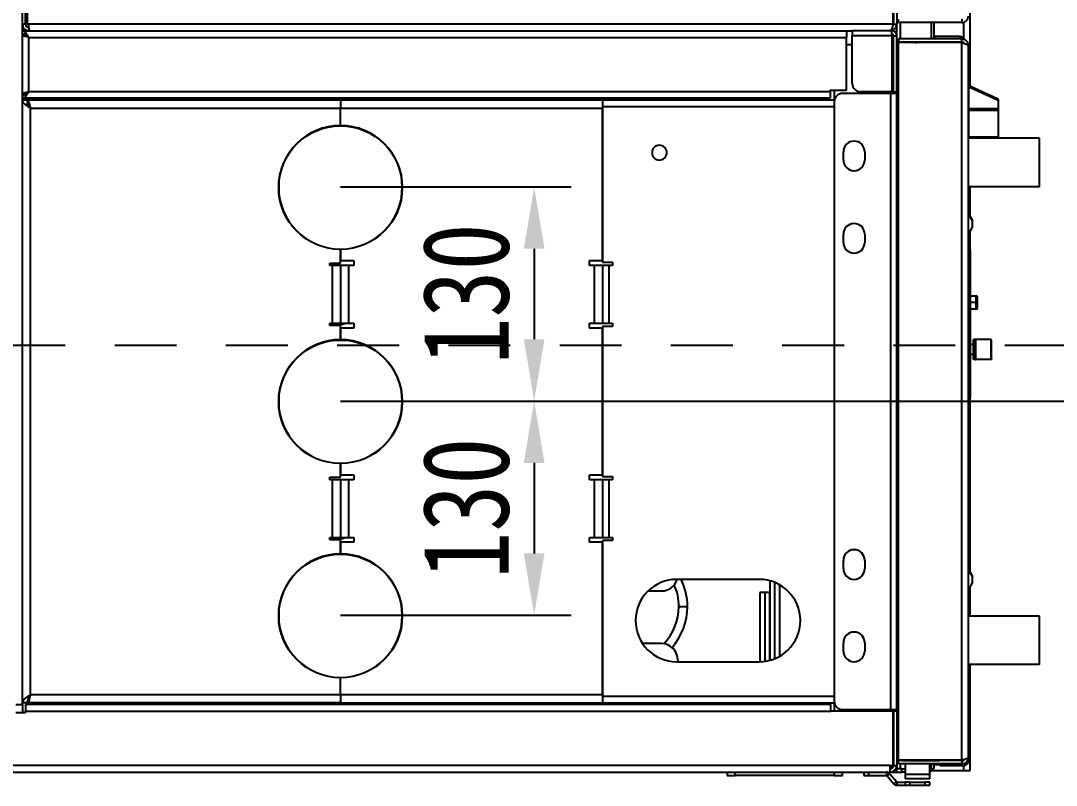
# Model space of a CAD drawing. Header units: millimetres. Extents: x 0 to 87554, y -20854 to 20404.
# Drawn here: x 11843 to 12472, y -14959 to -14495 of the extents above; entities that cross this region are included whole.
import ezdxf

# ---------------------------------------------------------------- set-up
doc = ezdxf.new("R2010")
doc.units = ezdxf.units.MM
doc.linetypes.add('CENTER', pattern=[50.8, 31.75, -6.35, 6.35, -6.35])
doc.linetypes.add('JIS_02_0.7', pattern=[1.35, 0.75, -0.6])
doc.layers.get('0').update_dxf_attribs({"lineweight": 15})
doc.layers.get('Defpoints').update_dxf_attribs({"lineweight": 15})
doc.layers.add('2', color=4, linetype='CENTER')
doc.layers.add('THICK', color=7, linetype='Continuous', lineweight=0)
doc.styles.get("Standard").update_dxf_attribs({"font": 'isocp.shx', "width": 0.707, "bigfont": 'hztxt.shx'})
doc.styles.add('仿宋', font='', dxfattribs={"width": 0.8})
doc.styles.get('仿宋').set_extended_font_data('仿宋_gb2312')
doc.dimstyles.new('12倍', dxfattribs={"dimscale": 21, "dimtxt": 3.5, "dimasz": 2.5, "dimexe": 1.5, "dimexo": 0, "dimgap": 1, "dimtad": 1, "dimtoh": 1, "dimdsep": 46, "dimtxsty": '仿宋', "dimcen": 2.5, "dimdle": 5, "dimclrd": 4, "dimclre": 4, "dimclrt": 3, "dimadec": 0, "dimazin": 0, "dimtfac": 1, "dimtmove": 0, "dimatfit": 3, "dimfxl": 1, "dimtolj": 1, "dimarcsym": 0})
doc.dimstyles.new('DJ', dxfattribs={"dimtxt": 75, "dimasz": 75, "dimexe": 20, "dimexo": 0, "dimgap": 20, "dimtad": 1, "dimdec": 1, "dimtxsty": 'Standard', "dimcen": 10, "dimclrd": 95, "dimclre": 95, "dimclrt": 95, "dimadec": 0, "dimazin": 0, "dimtfac": 1, "dimtdec": 1, "dimtmove": 1, "dimatfit": 3, "dimfxl": 1, "dimlwd": 13, "dimlwe": 15, "dimarcsym": 0})

# ---------------------------------------------------------------- blocks, each defined once
blk = doc.blocks.new('*D180')
at = {"color": 4, "linetype": 'Continuous', "lineweight": -2}
for p, q in [((12071.82, -14275.73), (13207.77, -14275.73)), ((13185.27, -14688.23), (13185.27, -14313.23)), ((12167.51, -14725.73), (13207.77, -14725.73))]:
    blk.add_line(p, q, dxfattribs=at)
at = {"color": 4, "lineweight": -3}
for points in [[(13179.02, -14313.23), (13191.52, -14313.23), (13185.27, -14275.73)], [(13179.02, -14688.23), (13191.52, -14688.23), (13185.27, -14725.73)]]:
    blk.add_solid(points, dxfattribs=at)
at = {"layer": 'Defpoints', "color": 0, "lineweight": -3}
for p in [(12071.82, -14275.73), (13185.27, -14275.73), (12167.51, -14725.73)]:
    blk.add_point(p, dxfattribs=at)
at = {"color": 3, "lineweight": -3, "insert": (13144.02, -14500.73), "char_height": 52.5, "attachment_point": 5, "rotation": 90, "style": '仿宋'}
blk.add_mtext('\\A1;450', dxfattribs=at)
blk = doc.blocks.new('A$C1B2D4C3C')
at = {"color": 87, "linetype": 'Continuous', "lineweight": 25}
for p, q in [((8, 997), (8, 90.5)), ((12, 90.5), (12, 997)), ((44, 615), (44, 621)), ((49, 617), (44, 617)), ((49, 621), (49, 617)), ((49, 617), (462, 617)), ((50, 614), (50, 617)), ((416, 617), (416, 614)), ((417, 127), (417, 617)), ((419, 617), (417, 617)), ((419.1, 617), (455.9, 617)), ((419.1, 616.34), (419.1, 617)), ((455.9, 616.34), (455.9, 617)), ((456, 617), (458, 617)), ((458, 617), (458, 613)), ((462, 615), (462, 617)), ((462, 617), (494, 617)), ((44, 615), (45, 615)), ((45, 615), (45, 126.5)), ((49, 615), (45, 615)), ((49, 126.5), (49, 615)), ((50, 424), (50, 613.9)), ((50.82, 613.9), (50, 613.9)), ((55, 612), (411, 612)), ((55, 424), (55, 612)), ((411, 612), (411, 424)), ((413, 613.9), (416, 613.9)), ((416, 613.9), (416, 424)), ((421, 127), (421, 613)), ((421, 613), (454, 613)), ((454, 613), (454, 117)), ((458, 613), (458, 117)), ((458, 613), (458, 113.5)), ((460, 613), (458, 613)), ((460, 613), (462, 613)), ((462, 615), (494, 615)), ((495, 614), (462, 614)), ((462, 613), (462, 614)), ((462, 88.7), (462, 613)), ((50, 564), (49, 564)), ((417, 564), (416, 564)), ((50, 558), (49, 558)), ((417, 558), (416, 558)), ((50, 536.78), (49, 536.78)), ((50, 518.49), (49, 518.49)), ((417, 518.49), (416, 518.49)), ((49, 512.49), (50, 512.49)), ((416, 512.37), (416.97, 512.49)), ((416.97, 512.49), (417, 512.49)), ((50, 504.49), (49, 504.49)), ((416.97, 504.49), (416, 504.62)), ((417, 504.49), (416.97, 504.49)), ((50, 494.49), (49, 494.49)), ((417, 494.49), (416, 494.49)), ((49, 488.49), (50, 488.49)), ((416, 488.49), (417, 488.49)), ((49, 478), (50, 478)), ((149, 424), (149, 430.5)), ((149, 430.5), (150.5, 430.5)), ((149.54, 423.39), (149.54, 430.5)), ((150.5, 430.5), (150.5, 429)), ((185.5, 429), (150.5, 429)), ((150.5, 429), (150.5, 424)), ((185.5, 429), (185.5, 430.5)), ((185.5, 430.5), (187, 430.5)), ((185.5, 424), (185.5, 429)), ((187, 430.5), (187, 424)), ((279, 424), (279, 430.5)), ((279, 430.5), (280.5, 430.5)), ((279.54, 423.39), (279.54, 430.5)), ((280.5, 430.5), (280.5, 429)), ((315.5, 429), (280.5, 429)), ((280.5, 429), (280.5, 424)), ((315.5, 429), (315.5, 430.5)), ((315.5, 430.5), (317, 430.5)), ((315.5, 424), (315.5, 429)), ((317, 430.5), (317, 424)), ((55, 424), (50, 424)), ((50, 424), (50, 265)), ((55, 424), (65.5, 424)), ((55, 265), (55, 424)), ((140.5, 424), (149, 424)), ((147.5, 424), (140.5, 424)), ((147.5, 416), (147.5, 424)), ((185.5, 424), (150.5, 424)), ((150.5, 424), (150.5, 419)), ((185.5, 419), (185.5, 424)), ((187, 424), (195.5, 424)), ((195.5, 424), (188.5, 424)), ((188.5, 424), (188.5, 416)), ((270.5, 424), (279, 424)), ((277.5, 424), (270.5, 424)), ((277.5, 416), (277.5, 424)), ((315.5, 424), (280.5, 424)), ((280.5, 424), (280.5, 419)), ((315.5, 419), (315.5, 424)), ((317, 424), (325.5, 424)), ((325.5, 424), (318.5, 424)), ((318.5, 424), (318.5, 416)), ((400.5, 424), (411, 424)), ((416, 424), (411, 424)), ((411, 424), (411, 265)), ((416, 424), (416, 265)), ((150.5, 416), (147.5, 416)), ((150.5, 419), (185.5, 419)), ((150.5, 419), (150.5, 416)), ((185.5, 416), (185.5, 419)), ((188.5, 416), (185.5, 416)), ((280.5, 416), (277.5, 416)), ((280.5, 419), (315.5, 419)), ((280.5, 419), (280.5, 416)), ((315.5, 416), (315.5, 419)), ((318.5, 416), (315.5, 416)), ((49, 406.78), (50, 406.78)), ((49, 342.17), (50, 342.17)), ((416, 342.17), (417, 342.17)), ((50, 306.5), (49, 306.5)), ((417, 306.5), (416, 306.5)), ((147.5, 265), (147.5, 273)), ((147.5, 273), (150.5, 273)), ((150.5, 273), (150.5, 270)), ((185.5, 273), (188.5, 273)), ((185.5, 270), (185.5, 273)), ((188.5, 273), (188.5, 265)), ((277.5, 265), (277.5, 273)), ((277.5, 273), (280.5, 273)), ((280.5, 273), (280.5, 270)), ((315.5, 270), (315.5, 273)), ((315.5, 273), (318.5, 273)), ((318.5, 273), (318.5, 265)), ((54, 265), (50, 265)), ((50, 265), (50, 124.4)), ((148.5, 265), (54, 265)), ((54, 124.4), (54, 265)), ((55, 265), (147.5, 265)), ((148.5, 259), (148.5, 265)), ((150.5, 270), (150.5, 265)), ((185.5, 270), (150.5, 270)), ((185.5, 265), (150.5, 265)), ((150.5, 265), (150.5, 261)), ((185.5, 265), (185.5, 270)), ((185.5, 261), (185.5, 265)), ((278.5, 265), (187.5, 265)), ((187.5, 265), (187.5, 259)), ((188.5, 265), (277.5, 265)), ((278.5, 259), (278.5, 265)), ((280.5, 270), (280.5, 265)), ((315.5, 270), (280.5, 270)), ((315.5, 265), (280.5, 265)), ((280.5, 265), (280.5, 261)), ((315.5, 265), (315.5, 270)), ((315.5, 261), (315.5, 265)), ((412, 265), (317.5, 265)), ((317.5, 265), (317.5, 259)), ((318.5, 265), (411, 265)), ((416, 265), (412, 265)), ((412, 265), (412, 124.4)), ((416, 265), (416, 124.4)), ((150.5, 259), (148.5, 259)), ((150.5, 261), (185.5, 261)), ((150.5, 261), (150.5, 259)), ((185.5, 259), (185.5, 261)), ((187.5, 259), (185.5, 259)), ((280.5, 259), (278.5, 259)), ((280.5, 261), (315.5, 261)), ((280.5, 261), (280.5, 259)), ((315.5, 259), (315.5, 261)), ((317.5, 259), (315.5, 259)), ((86, 229.3), (86, 240.71)), ((118, 237.35), (118, 229.3)), ((75, 220), (75, 170)), ((125, 170), (125, 220)), ((76, 219.3), (75, 219.3)), ((108.54, 218.72), (108.54, 213.5)), ((8, 189.5), (6, 189.5)), ((6, 189.5), (6, 184.5)), ((6, 184.5), (8, 184.5)), ((6, 124.5), (6, 184.5)), ((49, 186.5), (50, 186.5)), ((416, 186.5), (417, 186.5)), ((50, 178.5), (49, 178.5)), ((49, 173.5), (50, 173.5)), ((49, 166.5), (50, 166.5)), ((50, 163.5), (49, 163.5)), ((117, 169.5), (75, 169.5)), ((117, 166.5), (75.25, 166.5)), ((124.14, 163.5), (75.86, 163.5)), ((75.86, 163.5), (117, 163.5)), ((117, 166.5), (117, 169.5)), ((117, 163.5), (117, 166.5)), ((416, 165.5), (417, 165.5)), ((416, 163.5), (417, 163.5)), ((49, 160.5), (50, 160.5)), ((49, 157.5), (50, 157.5)), ((76.88, 160.5), (123.12, 160.5)), ((78.35, 157.5), (121.65, 157.5)), ((416, 160.5), (417, 160.5)), ((416, 157.5), (417, 157.5)), ((45, 126.5), (49, 126.5)), ((45, 88.6), (45, 126.5)), ((421, 127), (417, 127)), ((421, 127), (422, 127)), ((422, 127), (422, 126.5)), ((422, 126.5), (422, 117)), ((8, 124.5), (6, 124.5)), ((6, 124.5), (6, 119.5)), ((6, 119.5), (8, 119.5)), ((51, 124.4), (45, 124.4)), ((46, 119.4), (46, 90.4)), ((415, 124.4), (51, 124.4)), ((422, 124.4), (415, 124.4)), ((420, 90.4), (420, 119.4)), ((81.5, 118.9), (86.5, 118.9)), ((131.5, 118.9), (136.5, 118.9)), ((329.5, 118.9), (334.5, 118.9)), ((379.5, 118.9), (384.5, 118.9)), ((422, 117), (454, 117)), ((426, 113.5), (455, 113.5)), ((449.5, 113.5), (449.5, 117)), ((458, 117), (454, 117)), ((455, 89.5), (455, 113.5)), ((458, 113.5), (455, 113.5)), ((458, 89.5), (458, 113.5)), ((421, 89.5), (421, 108.5)), ((8, 106.5), (6, 106.5)), ((6, 106.5), (6, 103.5)), ((6, 103.5), (8, 103.5)), ((6, 103.5), (6, 92.72)), ((86.5, 105.9), (81.5, 105.9)), ((136.5, 105.9), (131.5, 105.9)), ((334.5, 105.9), (329.5, 105.9)), ((384.5, 105.9), (379.5, 105.9)), ((5.78, 92.26), (0.94, 88.22)), ((2.22, 86.68), (0.94, 88.22)), ((7.06, 90.72), (2.22, 86.68)), ((5.78, 92.26), (7.06, 90.72)), ((8, 92.72), (6, 92.72)), ((8, 90.5), (8, 89.5)), ((8, 90.5), (12, 90.5)), ((8, 89.5), (8, 86.5)), ((8.13, 89.5), (8, 89.5)), ((12, 90), (10.06, 90)), ((12, 90.5), (12, 88.6)), ((12, 88.6), (45, 88.6)), ((12, 88.5), (12, 86.5)), ((45, 88.5), (12, 88.5)), ((13, 88.6), (13, 88.5)), ((16.5, 88.6), (16.5, 88.5)), ((46, 92.5), (45, 92.5)), ((45, 88.5), (46, 88.5)), ((45, 86.5), (45, 88.5)), ((420, 90.4), (46, 90.4)), ((46, 90.4), (46, 86.4)), ((421, 92.5), (420, 92.5)), ((420, 86.4), (420, 90.4)), ((420, 88.5), (421, 88.5)), ((420.5, 88.5), (420.5, 88.46)), ((455, 89.5), (421, 89.5)), ((421, 88.5), (455, 88.5)), ((421, 88.5), (421, 86.5)), ((449.5, 88.5), (449.5, 89.5)), ((453, 89.5), (453, 88.5)), ((453, 88.6), (455.44, 88.6)), ((455, 89.5), (456, 89.5)), ((455, 88.5), (455, 86.5)), ((456, 89.5), (458, 89.5)), ((457.83, 88.5), (458.62, 88.5)), ((457.86, 88.6), (458.55, 88.6)), ((461.5, 88.6), (463, 88.6)), ((462, 88.7), (495, 88.7)), ((462, 88.5), (462, 86.5)), ((495, 88.5), (462, 88.5)), ((463, 88.7), (463, 88.5)), ((0, 86.22), (2, 86.22)), ((0, 86.22), (0, 81.5)), ((2, 86.22), (2, 81.5)), ((8, 86.5), (10, 86.5)), ((8, 86.5), (8, 83.5)), ((8, 83.5), (10, 83.5)), ((8, 81.5), (8, 83.5)), ((10, 86.5), (10, 87.04)), ((12, 86.5), (10, 86.5)), ((10, 83.5), (10, 86.5)), ((13, 84.5), (10, 84.5)), ((10, 83.5), (10, 81.5)), ((45, 86.5), (12, 86.5)), ((13, 85.5), (15, 85.5)), ((13, 47), (13, 85.5)), ((15, 47), (15, 85.5)), ((15.1, 85.5), (15.2, 85.5)), ((15.1, 85.5), (15.1, 85.5)), ((15.1, 83.45), (15.1, 75.5)), ((15.1, 83.45), (15.2, 83.45)), ((15.2, 85.5), (450.8, 85.5)), ((15.2, 47), (15.2, 85.5)), ((23.68, 85.5), (21.82, 86.5)), ((32.2, 85.5), (34.01, 86.5)), ((34.18, 86.5), (32.32, 85.5)), ((46, 86.4), (420, 86.4)), ((46, 85.5), (46, 86.4)), ((420, 86.4), (420, 85.5)), ((421, 86.5), (455, 86.5)), ((435.9, 86.5), (435.9, 85.5)), ((439.9, 86.5), (439.9, 85.5)), ((450.8, 85.5), (450.9, 85.5)), ((450.8, 47), (450.8, 85.5)), ((450.9, 83.45), (450.8, 83.45)), ((450.9, 85.5), (450.9, 85.5)), ((450.9, 75.5), (450.9, 83.45)), ((453, 85.5), (451, 85.5)), ((451, 47), (451, 85.5)), ((453, 47), (453, 85.5)), ((463, 84.5), (453, 84.5)), ((455, 86.5), (462, 86.5)), ((495, 86.5), (462, 86.5)), ((463, 85.5), (465, 85.5)), ((463, 47), (463, 85.5)), ((2, 81.5), (0, 81.5)), ((0, 81.5), (0, 78.5)), ((0, 78.5), (2, 78.5)), ((0, 78.5), (0, 69.5)), ((2, 78.5), (2, 81.5)), ((2, 78.5), (2, 69.5)), ((6.6, 81.5), (4, 81.5)), ((4, 66.5), (4, 81.5)), ((6.6, 66.5), (6.6, 81.5)), ((13, 81.5), (6.6, 81.5)), ((15.1, 81.5), (15, 81.5)), ((15.1, 75.5), (15.1, 60.5)), ((15.2, 75.5), (15.1, 75.5)), ((450.8, 75.5), (450.9, 75.5)), ((450.9, 60.5), (450.9, 75.5)), ((2, 69.5), (0, 69.5)), ((0, 69.5), (0, 66.5)), ((2, 66.5), (2, 69.5)), ((0, 66.5), (2, 66.5)), ((4, 66.5), (6.6, 66.5)), ((6.6, 66.5), (13, 66.5)), ((9, 65.35), (9, 46)), ((10, 66.5), (10, 65.55)), ((10, 65.55), (10, 64)), ((13, 65.55), (10, 65.55)), ((13, 64), (10, 64)), ((12.7, 64), (12.7, 61)), ((15, 66.5), (15.1, 66.5)), ((15.1, 65.55), (15, 65.55)), ((15.1, 64), (15, 64)), ((15.1, 63.8), (15, 63.8)), ((451, 65.55), (450.9, 65.55)), ((451, 64), (450.9, 64)), ((451, 63.8), (450.9, 63.8)), ((463, 65.55), (453, 65.55)), ((463, 64), (453, 64)), ((454.5, 63.8), (453, 63.8)), ((454.5, 48.3), (454.5, 63.8)), ((11.8, 60.1), (13, 61.3)), ((11.8, 46.6), (11.8, 60.1)), ((15.1, 60.5), (15.2, 60.5)), ((15.1, 47), (15.1, 60.5)), ((450.8, 60.5), (450.9, 60.5)), ((450.9, 47), (450.9, 60.5)), ((9, 46), (9, 42)), ((11.85, 46), (9, 46)), ((15, 47), (13, 47)), ((15.1, 48.3), (15, 48.3)), ((15.2, 47), (15.1, 47)), ((15.2, 47), (450.8, 47)), ((450.8, 47), (450.9, 47)), ((451, 48.3), (450.9, 48.3)), ((451, 47), (453, 47)), ((454.5, 48.3), (453, 48.3)), ((463.2, 46), (453.59, 46)), ((465, 47), (463, 47)), ((9, 42), (73.25, 42)), ((29, 42.6), (15.8, 42.6)), ((17, 43), (449, 43)), ((29.4, 43), (29, 42.6)), ((73.25, 0), (73.25, 43)), ((102.75, 0), (102.75, 43)), ((102.75, 42), (120.68, 42)), ((123.2, 40.64), (118.83, 43)), ((123.2, 40.64), (126.66, 40.64)), ((126.66, 40.64), (130.7, 43)), ((126.66, 40.64), (126.8, 40.64)), ((131.18, 43), (126.8, 40.64)), ((129.32, 42), (235, 42)), ((233, 43), (235, 42)), ((325, 42), (235, 42)), ((258.5, 40), (270.5, 40)), ((258.5, 39), (258.5, 40)), ((258.5, 39), (270.5, 39)), ((258.5, 39), (258.5, 38.5)), ((258.5, 38.5), (270.5, 38.5)), ((258.5, 29.5), (258.5, 38.5)), ((261.5, 40), (261.5, 42)), ((267.5, 40), (267.5, 42)), ((270.5, 39), (270.5, 40)), ((270.5, 38.5), (270.5, 39)), ((270.5, 29.5), (270.5, 38.5)), ((289, 38.5), (289, 42)), ((293, 38.5), (289, 38.5)), ((293, 38.5), (293, 42)), ((293, 38.5), (293, 37.5)), ((297, 38.5), (293, 38.5)), ((297, 42), (297, 38.5)), ((325, 42), (327, 43)), ((325, 42), (336.68, 42)), ((339.2, 40.64), (334.82, 43)), ((339.2, 40.64), (342.66, 40.64)), ((342.66, 40.64), (346.7, 43)), ((342.66, 40.64), (342.8, 40.64)), ((347.17, 43), (342.8, 40.64)), ((345.32, 42), (363.25, 42)), ((363.25, 0), (363.25, 43)), ((392.75, 0), (392.75, 43)), ((392.75, 42.8), (393.41, 42.8)), ((393.41, 24.8), (393.41, 42.8)), ((393.41, 42.8), (409.71, 42.8)), ((393.54, 43), (393.54, 42.8)), ((409.5, 43), (409.5, 42.8)), ((409.71, 42.8), (409.71, 24.8)), ((410.66, 42.8), (409.71, 42.8)), ((410.66, 24.8), (410.66, 42.8)), ((410.66, 42.8), (422.5, 42.8)), ((423.41, 41.39), (416.15, 25.39)), ((424.18, 41.39), (416.92, 25.39)), ((423.27, 42.8), (422.5, 42.8)), ((423.41, 41.39), (424.18, 41.39)), ((424.27, 41.8), (423.5, 41.8)), ((424.25, 42), (523.25, 42)), ((290, 37.5), (293, 37.5)), ((293, 37.5), (296, 37.5)), ((270.5, 29.5), (258.5, 29.5)), ((259, 29), (270, 29)), ((416.92, 25.39), (416.15, 25.39)), ((392.75, 24.8), (393.41, 24.8)), ((393.41, 24.8), (409.71, 24.8)), ((409.71, 24.8), (410.66, 24.8)), ((410.66, 24.8), (415.24, 24.8)), ((415.24, 24.8), (416.01, 24.8)), ((73.25, 0), (102.75, 0)), ((363.25, 0), (392.75, 0))]:
    blk.add_line(p, q, dxfattribs=at)
at = {"color": 87, "linetype": 'Continuous', "lineweight": 25, "flags": 128}
for points in [[(55, 612), (55, 612)], [(411, 612), (411, 612)], [(421, 613), (421, 613)], [(454, 613), (454, 613)], [(416, 536.3), (416.05, 536.31), (417, 536.45)], [(49, 526.65), (49.24, 526.58), (50, 526.24)], [(50, 417.32), (49.24, 416.98), (49, 416.91)], [(417, 406.55), (416.05, 406.69), (416, 406.7)], [(420, 88.33), (420.41, 88.44), (421, 88.5)], [(15, 85.5), (15.05, 85.5), (15.2, 85.49)], [(450.8, 85.49), (450.95, 85.5), (451, 85.5)], [(15.2, 74.61), (15.18, 74.72), (15.1, 75.5)], [(450.9, 75.5), (450.82, 74.72), (450.8, 74.61)]]:
    blk.add_lwpolyline(points, dxfattribs=at)
at = {"color": 87, "linetype": 'Continuous', "lineweight": 25}
for centre, radius, start, end in [((462, 613), 4, 90, 180), ((462, 613), 2, 90, 180), ((420, 522.5), 4, 138.59038, 180), ((103, 424), 37.5, 0, 180), ((233, 424), 37.5, 0, 180), ((363, 424), 37.5, 0, 180), ((103, 424), 37.5, 180, 270), ((103, 424), 37.5, 270, 0), ((108.54, 412.2), 42.5, 9.13206, 17.81843), ((233, 424), 37.5, 180, 270), ((233, 424), 37.5, 270, 0), ((238.54, 412.2), 42.5, 9.13206, 17.81843), ((363, 424), 37.5, 180, 270), ((363, 424), 37.5, 270, 0), ((420, 420.5), 4, 180, 221.40962), ((100, 220), 25, 90, 180), ((100, 220), 25, 0, 90), ((384, 230.5), 4.5, 90, 270), ((384, 230.5), 4.5, 270, 90), ((76, 229.3), 10, 270, 0), ((108.54, 251.2), 32.48, 225.81279, 270), ((128, 229.3), 10, 180, 252.5424), ((108.54, 251.2), 37.7, 228.70765, 270), ((108.54, 251.2), 32.48, 270, 293.94659), ((108.54, 251.2), 37.7, 270, 295.88968), ((100, 170), 25, 180, 0), ((47, 166.5), 3, 311.81031, 0), ((51, 119.4), 5, 90, 180), ((415, 119.4), 5, 0, 90), ((81.5, 112.4), 6.5, 90, 270), ((86.5, 112.4), 6.5, 270, 90), ((131.5, 112.4), 6.5, 90, 270), ((136.5, 112.4), 6.5, 270, 90), ((329.5, 112.4), 6.5, 90, 270), ((334.5, 112.4), 6.5, 270, 90), ((379.5, 112.4), 6.5, 90, 270), ((384.5, 112.4), 6.5, 270, 90), ((426, 108.5), 5, 90, 180), ((2.6, 86.22), 2.6, 129.80557, 180), ((5.4, 92.72), 0.6, 309.80557, 0), ((5.4, 92.72), 2.6, 309.80557, 0), ((12, 90.5), 4, 180, 270), ((12, 90.5), 2, 180, 270), ((43, 84.5), 4, 41.40962, 60), ((455, 89.5), 3, 270, 0), ((455, 89.5), 1, 270, 0), ((2.6, 86.22), 0.6, 129.80557, 180), ((15.05, 83.45), 0.05, 360, 180), ((43, 84.5), 2, 30, 90), ((421, 85.5), 1, 90, 180), ((450.95, 83.45), 0.05, 0, 180), ((12, 68), 4, 202.02431, 240), ((15.8, 46.6), 4, 180, 270), ((290, 38.5), 1, 180, 270), ((296, 38.5), 1, 270, 0), ((422.5, 41.8), 0.999, 359.93433, 89.94517), ((423.27, 41.8), 0.999, 359.93349, 89.94601), ((422.5, 41.8), 1, 335.59763, 359.996), ((423.27, 41.8), 1, 335.60085, 359.99672), ((415.24, 25.8), 0.998, 270.0319, 335.63015), ((416.01, 25.8), 0.998, 270.03177, 335.63114)]:
    blk.add_arc(centre, radius, start, end, dxfattribs=at)
for points, knots in [([(55, 612), (54.58, 612.66), (53.75, 613.97), (52.5, 615.62), (51.25, 616.77), (50.42, 616.92), (50, 617)], [0, 0, 0, 0, 0.250008, 0.499996, 0.750001, 1, 1, 1, 1]), ([(416, 617), (415.58, 616.92), (414.75, 616.77), (413.5, 615.62), (412.25, 613.97), (411.42, 612.66), (411, 612)], [0, 0, 0, 0, 0.249997, 0.500004, 0.74999, 1, 1, 1, 1]), ([(417, 617), (417.06, 616.67), (417.18, 616), (418.11, 615), (419.43, 614), (420.48, 613.33), (421, 613)], [0, 0, 0, 0, 0.249999, 0.500012, 0.750003, 1, 1, 1, 1]), ([(419, 617), (419.03, 616.67), (419.09, 616), (419.55, 615), (420.21, 614), (420.74, 613.33), (421, 613)], [0, 0, 0, 0, 0.249999, 0.500027, 0.75001, 1, 1, 1, 1]), ([(421, 613), (420.84, 613.52), (420.52, 614.57), (420.05, 615.89), (419.58, 616.82), (419.26, 616.94), (419.1, 617)], [0, 0, 0, 0, 0.249992, 0.499989, 0.749995, 1, 1, 1, 1]), ([(455.9, 617), (455.74, 616.94), (455.42, 616.82), (454.95, 615.89), (454.47, 614.57), (454.16, 613.52), (454, 613)], [0, 0, 0, 0, 0.250005, 0.500011, 0.750008, 1, 1, 1, 1]), ([(454, 613), (454.52, 613.33), (455.57, 614), (456.89, 615), (457.82, 616), (457.94, 616.67), (458, 617)], [0, 0, 0, 0, 0.249997, 0.499988, 0.750001, 1, 1, 1, 1]), ([(454, 613), (454.26, 613.33), (454.79, 614), (455.45, 615), (455.91, 616), (455.97, 616.67), (456, 617)], [0, 0, 0, 0, 0.24999, 0.499974, 0.750001, 1, 1, 1, 1]), ([(55, 612), (54.58, 612.26), (53.75, 612.79), (52.5, 613.45), (51.25, 613.91), (50.42, 613.97), (50, 614)], [0, 0, 0, 0, 0.2500118, 0.500008, 0.7499985, 1, 1, 1, 1]), ([(50, 613.9), (50.08, 613.74), (50.23, 613.42), (51.38, 612.95), (53.03, 612.48), (54.34, 612.16), (55, 612)], [0, 0, 0, 0, 0.250007, 0.5, 0.749993, 1, 1, 1, 1]), ([(416, 614), (415.58, 613.97), (414.75, 613.91), (413.5, 613.45), (412.25, 612.79), (411.42, 612.26), (411, 612)], [0, 0, 0, 0, 0.249997, 0.499992, 0.749984, 1, 1, 1, 1]), ([(411, 612), (411.66, 612.16), (412.97, 612.48), (414.62, 612.95), (415.77, 613.42), (415.92, 613.74), (416, 613.9)], [0, 0, 0, 0, 0.250004, 0.500001, 0.749995, 1, 1, 1, 1]), ([(411, 612), (411.26, 612.16), (411.79, 612.48), (412.45, 612.95), (412.91, 613.42), (412.97, 613.74), (413, 613.9)], [0, 0, 0, 0, 0.2500184, 0.5000043, 0.7499912, 1, 1, 1, 1]), ([(421, 613), (420.84, 613.26), (420.52, 613.78), (420.14, 614.35), (419.91, 614.54), (419.84, 614.6)], [0, 0, 0, 0, 0.410784, 0.821529, 1, 1, 1, 1]), ([(455.16, 614.6), (455.09, 614.54), (454.86, 614.35), (454.47, 613.78), (454.16, 613.26), (454, 613)], [0, 0, 0, 0, 0.178471, 0.589216, 1, 1, 1, 1]), ([(458, 90.5), (458.06, 89.98), (458.18, 88.93), (459.11, 87.61), (460.43, 86.68), (461.48, 86.56), (462, 86.5)], [0, 0, 0, 0, 0.250004, 0.499998, 0.75, 1, 1, 1, 1]), ([(462, 88.7), (461.48, 88.85), (460.43, 89.15), (459.11, 89.6), (458.18, 90.05), (458.06, 90.35), (458, 90.5)], [0, 0, 0, 0, 0.2500026, 0.4999938, 0.7499961, 1, 1, 1, 1]), ([(460.56, 89.12), (460.57, 89.11), (460.72, 88.88), (461.23, 88.6), (461.74, 88.53), (462, 88.5)], [0, 0, 0, 0, 0.027933, 0.513957, 1, 1, 1, 1]), ([(13, 47), (13.06, 46.48), (13.18, 45.43), (14.11, 44.11), (15.43, 43.18), (16.48, 43.06), (17, 43)], [0, 0, 0, 0, 0.2499866, 0.4999962, 0.7499914, 1, 1, 1, 1]), ([(15.61, 46.07), (15.6, 46.07), (15.38, 46.22), (15.1, 46.73), (15.03, 47.24), (15, 47.5)], [0, 0, 0, 0, 0.021478, 0.510725, 1, 1, 1, 1]), ([(15, 47), (15.03, 46.74), (15.1, 46.23), (15.38, 45.72), (15.61, 45.57), (15.62, 45.56)], [0, 0, 0, 0, 0.486013, 0.972066, 1, 1, 1, 1]), ([(17, 43), (16.85, 43.06), (16.55, 43.18), (16.1, 44.11), (15.65, 45.43), (15.35, 46.48), (15.2, 47)], [0, 0, 0, 0, 0.250007, 0.500015, 0.750011, 1, 1, 1, 1]), ([(15.28, 47), (15.38, 46.71), (15.59, 46.1), (15.79, 45.62), (15.9, 45.37)], [0, 0, 0, 0, 0.4745584, 1, 1, 1, 1]), ([(449, 43), (449.52, 43.06), (450.57, 43.18), (451.89, 44.11), (452.82, 45.43), (452.94, 46.48), (453, 47)], [0, 0, 0, 0, 0.250006, 0.500004, 0.750013, 1, 1, 1, 1]), ([(450.8, 47), (450.65, 46.48), (450.35, 45.43), (449.9, 44.11), (449.45, 43.18), (449.15, 43.06), (449, 43)], [0, 0, 0, 0, 0.2499888, 0.4999865, 0.7499939, 1, 1, 1, 1]), ([(450.1, 45.37), (450.21, 45.62), (450.41, 46.1), (450.62, 46.71), (450.72, 47)], [0, 0, 0, 0, 0.5254366, 1, 1, 1, 1]), ([(450.38, 45.56), (450.39, 45.57), (450.62, 45.72), (450.9, 46.23), (450.97, 46.74), (451, 47)], [0, 0, 0, 0, 0.027928, 0.513988, 1, 1, 1, 1]), ([(451, 47.5), (450.97, 47.24), (450.9, 46.73), (450.62, 46.22), (450.4, 46.07), (450.39, 46.07)], [0, 0, 0, 0, 0.4892736, 0.978529, 1, 1, 1, 1]), ([(452.5, 45.17), (452.84, 45.37), (453.58, 45.79), (454.34, 46.93), (454.45, 47.84), (454.5, 48.3)], [0, 0, 0, 0, 0.301111, 0.650562, 1, 1, 1, 1]), ([(454.5, 48.3), (454.21, 47.84), (453.63, 46.92), (453.06, 46.21), (452.77, 45.85)], [0, 0, 0, 0, 0.506349, 1, 1, 1, 1]), ([(463, 47), (463.06, 46.48), (463.18, 45.43), (464.11, 44.11), (465.43, 43.18), (466.48, 43.06), (467, 43)], [0, 0, 0, 0, 0.249987, 0.499995, 0.749995, 1, 1, 1, 1]), ([(259, 29), (258.93, 29.01), (258.79, 29.02), (258.64, 29.14), (258.55, 29.28), (258.51, 29.39), (258.5, 29.46), (258.5, 29.5)], [0, 0, 0, 0, 0.310083, 0.616117, 0.758832, 0.885956, 1, 1, 1, 1]), ([(270, 29), (270.07, 29.01), (270.21, 29.02), (270.36, 29.14), (270.45, 29.28), (270.49, 29.39), (270.5, 29.46), (270.5, 29.5)], [0, 0, 0, 0, 0.310081, 0.616113, 0.758827, 0.88596, 1, 1, 1, 1])]:
    blk.add_open_spline(points, degree=3, knots=knots, dxfattribs=at)
blk = doc.blocks.new('*D220')
at = {"color": 4, "linetype": 'Continuous', "lineweight": -2}
for p, q in [((12037.46, -14595.73), (12177.46, -14595.73)), ((12154.96, -14633.23), (12154.96, -14688.23)), ((12037.46, -14725.73), (12177.46, -14725.73))]:
    blk.add_line(p, q, dxfattribs=at)
at = {"color": 4, "lineweight": -3}
for points in [[(12148.71, -14633.23), (12161.21, -14633.23), (12154.96, -14595.73)], [(12148.71, -14688.23), (12161.21, -14688.23), (12154.96, -14725.73)]]:
    blk.add_solid(points, dxfattribs=at)
at = {"layer": 'Defpoints', "color": 0, "lineweight": -3}
for p in [(12037.46, -14595.73), (12037.46, -14725.73), (12154.96, -14725.73)]:
    blk.add_point(p, dxfattribs=at)
at = {"color": 3, "lineweight": -3, "insert": (12113.71, -14660.73), "char_height": 52.5, "attachment_point": 5, "rotation": 90, "style": '仿宋'}
blk.add_mtext('\\A1;130', dxfattribs=at)
blk = doc.blocks.new('*D221')
at = {"color": 4, "linetype": 'Continuous', "lineweight": -2}
for p, q in [((12037.46, -14725.73), (12177.46, -14725.73)), ((12154.96, -14763.23), (12154.96, -14818.23)), ((12037.46, -14855.73), (12177.46, -14855.73))]:
    blk.add_line(p, q, dxfattribs=at)
at = {"color": 4, "lineweight": -3}
for points in [[(12148.71, -14763.23), (12161.21, -14763.23), (12154.96, -14725.73)], [(12148.71, -14818.23), (12161.21, -14818.23), (12154.96, -14855.73)]]:
    blk.add_solid(points, dxfattribs=at)
at = {"layer": 'Defpoints', "color": 0, "lineweight": -3}
for p in [(12037.46, -14725.73), (12037.46, -14855.73), (12154.96, -14855.73)]:
    blk.add_point(p, dxfattribs=at)
at = {"color": 3, "lineweight": -3, "insert": (12113.71, -14790.73), "char_height": 52.5, "attachment_point": 5, "rotation": 90, "style": '仿宋'}
blk.add_mtext('\\A1;130', dxfattribs=at)

msp = doc.modelspace()

# ---------------------------------------------------------------- linework, layer by layer
at = {"color": 6, "lineweight": -3}
for centre in [(12037.462, -14596.154), (12037.462, -14726.154), (12037.462, -14856.154)]:
    msp.add_circle(centre, 37.5, dxfattribs=at)
at = {"layer": '2', "color": 1, "linetype": 'JIS_02_0.7', "ltscale": 50}
msp.add_line((6837.976, -14691.734), (13206.433, -14691.734), dxfattribs=at)

# ---------------------------------------------------------------- block references
at = {"rotation": 90}
msp.add_blockref('A$C1B2D4C3C', (12461.462, -14958.944), dxfattribs=at)

# ---------------------------------------------------------------- dimensions: what is measured, and where the dimension line sits
at = {"lineweight": -3}
for base, p1, p2, picture, middle in [((13185.271, -14275.734), (12167.512, -14725.734), (12071.823, -14275.734), '*D180', (13144.021, -14500.734)), ((12154.96, -14855.734), (12037.462, -14725.734), (12037.462, -14855.734), '*D221', (12113.71, -14790.734))]:
    dim = msp.add_linear_dim(base=base, p1=p1, p2=p2, angle=90, dimstyle='12倍', override={"dimscale": 15}, dxfattribs=at)
    dim.commit()
    dim.dimension.update_dxf_attribs({"geometry": picture, "text_midpoint": middle})
dim = msp.add_linear_dim(base=(12154.96, -14725.734), p1=(12037.462, -14595.734), p2=(12037.462, -14725.734), angle=90, dimstyle='12倍', override={"dimscale": 15}, dxfattribs=at)
dim.commit()
dim.dimension.update_dxf_attribs({"geometry": '*D220', "text_midpoint": (12154.96, -14660.734), "dimtype": 160})

# ---------------------------------------------------------------- leaders
at = {"layer": 'THICK', "lineweight": -3}
msp.add_leader([(11003.524, -14645.734), (11548.173, -13039.326), (12608.302, -13039.326)], dimstyle='DJ', override={"dimtad": 0, "dimfxl": 1.25, "dimarcsym": 1}, dxfattribs=at)

doc.saveas('drawing.dxf')
